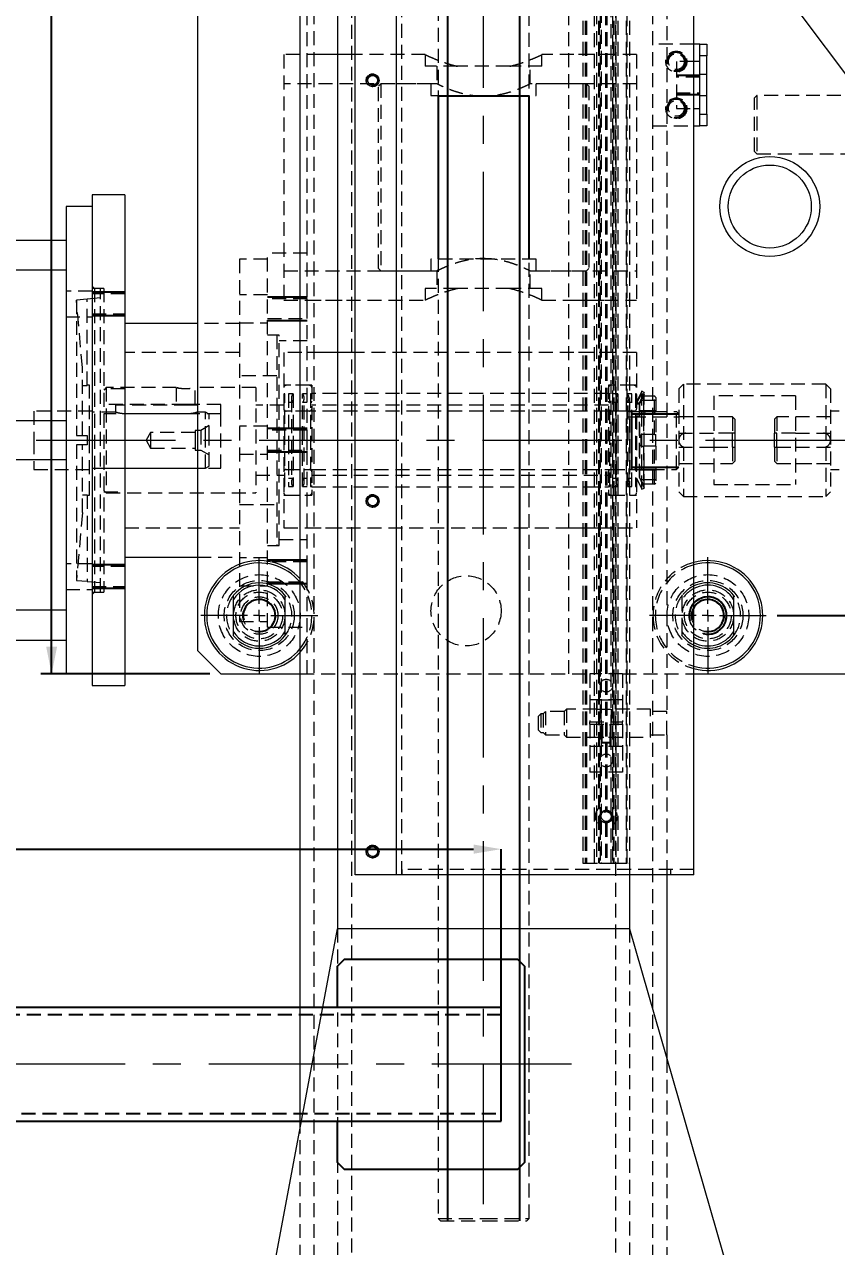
# Model space of a CAD drawing. Header units: millimetres. Extents: x 0 to 3953, y 1 to 2793.
# Drawn here: x 886 to 1233, y 564 to 1087 of the extents above; entities that cross this region are included whole.
import ezdxf

# ---------------------------------------------------------------- set-up
doc = ezdxf.new("R2010")
doc.units = ezdxf.units.MM
doc.header["$LTSCALE"] = 4.7
doc.header["$PDSIZE"] = -1
doc.linetypes.add('CENTERX2', pattern=[20.32, 12.7, -2.54, 2.54, -2.54])
doc.linetypes.add('HIDDEN', pattern=[1.905, 1.27, -0.635])
doc.layers.add('D', color=1, linetype='Continuous')
doc.layers.add('SLD-0', color=7, linetype='Continuous', lineweight=15)
doc.styles.add('SLDTEXTSTYLE1', font='TXT', dxfattribs={"width": 0.75})
doc.dimstyles.new('SLDDIMSTYLE0', dxfattribs={"dimtxt": 22.38375, "dimasz": 11.75, "dimexe": 0, "dimexo": 0.0625, "dimgap": 5.595937, "dimtad": 1, "dimrnd": 1e-09, "dimzin": 12, "dimdsep": 46, "dimtxsty": 'SLDTEXTSTYLE1', "dimsah": 1, "dimcen": 0.09, "dimadec": 0, "dimazin": 3, "dimtfac": 1, "dimtofl": 0, "dimtmove": 0, "dimatfit": 3, "dimfxl": 0, "dimfrac": 2, "dimtolj": 1, "dimtzin": 12, "dimarcsym": 0})

# ---------------------------------------------------------------- blocks, each defined once
blk = doc.blocks.new('_D_16')
at = {"layer": 'D'}
for p, q in [((1207.8, 1282.59), (1252.66, 1282.59)), ((1248, 1282.59), (1248, 833.59)), ((1207.8, 833.59), (1252.66, 833.59))]:
    blk.add_line(p, q, dxfattribs=at)
for points in [[(1248, 1282.59), (1245.65, 1270.84), (1250.35, 1270.84)], [(1248, 833.59), (1250.35, 845.34), (1245.65, 845.34)]]:
    blk.add_solid(points, dxfattribs=at)
at = {"layer": 'D', "insert": (1219.15, 1110.38), "char_height": 22.384, "attachment_point": 1, "rotation": 90, "style": 'SLDTEXTSTYLE1'}
blk.add_mtext('449', dxfattribs=at)
blk = doc.blocks.new('_D_17')
at = {"layer": 'D'}
for p, q in [((964.99, 1308.59), (892.64, 1308.59)), ((897.29, 808.59), (897.29, 1308.59)), ((964.99, 808.59), (892.64, 808.59))]:
    blk.add_line(p, q, dxfattribs=at)
for points in [[(897.29, 1308.59), (894.94, 1296.84), (899.64, 1296.84)], [(897.29, 808.59), (899.64, 820.34), (894.94, 820.34)]]:
    blk.add_solid(points, dxfattribs=at)
at = {"layer": 'D', "insert": (868.44, 1110.38), "char_height": 22.384, "attachment_point": 1, "rotation": 90, "style": 'SLDTEXTSTYLE1'}
blk.add_mtext('500', dxfattribs=at)
blk = doc.blocks.new('_D_18')
at = {"layer": 'D'}
for p, q in [((1227.49, 2508.59), (533.59, 2508.59)), ((538.24, 2508.59), (538.24, 381.59)), ((727.49, 381.59), (533.59, 381.59))]:
    blk.add_line(p, q, dxfattribs=at)
for points in [[(538.24, 2508.59), (535.89, 2496.84), (540.59, 2496.84)], [(538.24, 381.59), (540.59, 393.34), (535.89, 393.34)]]:
    blk.add_solid(points, dxfattribs=at)
at = {"layer": 'D', "insert": (509.39, 1412.01), "char_height": 22.384, "attachment_point": 1, "rotation": 90, "style": 'SLDTEXTSTYLE1'}
blk.add_mtext('2127', dxfattribs=at)
blk = doc.blocks.new('SW_CENTERMARKSYMBOL_6')
at = {"layer": 'SLD-0', "color": 0}
for p, q in [((0, 5), (0, 25)), ((-5, 0), (-25, 0)), ((0, 0), (-2.5, 0)), ((0, 0), (0, 2.5)), ((0, 0), (0, -2.5)), ((0, 0), (2.5, 0)), ((5, 0), (25, 0)), ((0, -5), (0, -25))]:
    blk.add_line(p, q, dxfattribs=at)
blk = doc.blocks.new('SW_CENTERMARKSYMBOL_7')
at = {"layer": 'SLD-0', "color": 0}
for p, q in [((0, 5), (0, 25)), ((-5, 0), (-25, 0)), ((0, 0), (-2.5, 0)), ((0, 0), (0, 2.5)), ((0, 0), (0, -2.5)), ((0, 0), (2.5, 0)), ((5, 0), (25, 0)), ((0, -5), (0, -25))]:
    blk.add_line(p, q, dxfattribs=at)
blk = doc.blocks.new('*D38')
at = {"layer": 'D', "color": 0, "lineweight": -2}
for p, q in [((517.34, 641.66), (517.34, 733.64)), ((529.09, 733.64), (1077.89, 733.64)), ((1089.64, 665.96), (1089.64, 733.64))]:
    blk.add_line(p, q, dxfattribs=at)
at = {"layer": 'D', "color": 0}
for points in [[(529.09, 735.6), (529.09, 731.68), (517.34, 733.64)], [(1077.89, 735.6), (1077.89, 731.68), (1089.64, 733.64)]]:
    blk.add_solid(points, dxfattribs=at)
at = {"layer": 'Defpoints', "color": 0}
for p in [(1089.64, 733.64), (1089.64, 665.89), (517.34, 641.59)]:
    blk.add_point(p, dxfattribs=at)
at = {"layer": 'D', "color": 0, "insert": (803.49, 750.43), "char_height": 22.384, "attachment_point": 5, "style": 'SLDTEXTSTYLE1'}
blk.add_mtext('\\A1;572.3', dxfattribs=at)

msp = doc.modelspace()

# ---------------------------------------------------------------- linework, layer by layer
at = {"color": 7, "linetype": 'HIDDEN', "lineweight": 0}
for p, q in [((1025.644, 1614.593), (1025.644, 447.593)), ((1138.644, 1614.593), (1138.644, 447.593)), ((1009.644, 504.593), (1009.644, 1404.593)), ((1154.644, 504.593), (1154.644, 1404.593)), ((1006.644, 808.593), (1006.644, 1239.593)), ((1118.644, 808.593), (1118.644, 1239.593)), ((1047.144, 722.593), (1047.144, 1222.593)), ((1124.644, 1177.593), (1124.644, 727.593)), ((1125.644, 1177.593), (1125.644, 727.593)), ((1126.144, 1177.593), (1126.144, 727.593)), ((1129.644, 727.593), (1129.644, 1177.593)), ((1131.337, 1177.593), (1131.337, 727.593)), ((1131.644, 1177.593), (1131.644, 727.593)), ((1137.644, 1177.593), (1137.644, 727.593)), ((1137.951, 1177.593), (1137.951, 727.593)), ((1139.644, 1177.593), (1139.644, 727.593)), ((1143.144, 1177.593), (1143.144, 727.593)), ((1143.644, 727.593), (1143.644, 1177.593)), ((1144.644, 1177.593), (1144.644, 727.593)), ((1062.644, 1174.593), (1062.644, 575.593)), ((1101.644, 575.593), (1101.644, 1174.593)), ((1132.494, 1155.863), (1132.494, 749.319)), ((1136.794, 749.322), (1136.794, 1155.867)), ((1130.494, 1155.282), (1130.494, 749.904)), ((1131.994, 1153.651), (1131.994, 751.535)), ((1134.337, 1154.86), (1134.337, 750.326)), ((1134.644, 1154.843), (1134.644, 750.343)), ((1134.951, 1154.86), (1134.951, 750.326)), ((1137.294, 1153.651), (1137.294, 751.535)), ((1138.794, 1155.282), (1138.794, 749.904)), ((1160.644, 1112.593), (1160.644, 792.593)), ((1172.144, 1078.093), (1154.644, 1078.093)), ((996.644, 1073.593), (996.644, 968.593)), ((1057.219, 1073.593), (996.644, 1073.593)), ((1025.644, 1073.593), (1006.644, 1073.593)), ((1057.144, 1073.593), (1057.144, 1068.593)), ((1147.644, 1073.593), (1107.069, 1073.593)), ((1107.144, 1068.593), (1107.144, 1073.593)), ((1137.644, 1073.593), (1118.644, 1073.593)), ((1147.644, 1073.593), (1147.644, 968.593)), ((1070.963, 1068.593), (1057.144, 1068.593)), ((1062.144, 1068.593), (1062.144, 1061.06)), ((1093.324, 1068.593), (1070.963, 1068.593)), ((1107.144, 1068.593), (1093.324, 1068.593)), ((1102.144, 1061.077), (1102.144, 1068.593)), ((1164.644, 1070.593), (1164.644, 1069.83)), ((1172.144, 1070.593), (1164.644, 1070.593)), ((1164.644, 1069.83), (1164.644, 1050.593)), ((1174.644, 1063.993), (1164.644, 1063.993)), ((1177.644, 1065.093), (1174.644, 1065.093)), ((1062.209, 1061.093), (996.644, 1061.093)), ((1038.144, 1061.093), (1037.144, 1060.093)), ((1037.144, 982.093), (1037.144, 1060.093)), ((1038.144, 1061.093), (1038.144, 981.093)), ((1059.644, 1061.093), (1038.144, 1061.093)), ((1059.644, 1061.093), (1059.644, 1056.093)), ((1147.644, 1061.093), (1102.113, 1061.093)), ((1104.644, 1056.093), (1104.644, 1061.093)), ((1126.144, 1061.093), (1104.644, 1061.093)), ((1127.144, 1060.093), (1126.144, 1061.093)), ((1127.144, 1060.093), (1127.144, 982.093)), ((1164.644, 1057.193), (1174.644, 1057.193)), ((1059.644, 1056.093), (1104.644, 1056.093)), ((1066.644, 1056.093), (1066.644, 986.093)), ((1081.477, 1055.763), (1083.704, 1055.792)), ((1097.644, 986.093), (1097.644, 1056.093)), ((1174.644, 1056.093), (1177.644, 1056.093)), ((1199.144, 1056.093), (1198.144, 1055.093)), ((1198.144, 1032.093), (1198.144, 1055.093)), ((1199.144, 1056.093), (1199.144, 1031.093)), ((1244.019, 1056.093), (1199.144, 1056.093)), ((1164.644, 1050.593), (1172.144, 1050.593)), ((1154.644, 1043.093), (1172.144, 1043.093)), ((1198.144, 1032.093), (1199.144, 1031.093)), ((1199.144, 1031.093), (1262.769, 1031.093)), ((989.644, 828.593), (989.644, 988.593)), ((1006.644, 988.593), (989.644, 988.593)), ((977.644, 986.093), (977.644, 831.093)), ((989.644, 986.093), (977.644, 986.093)), ((1104.644, 986.093), (1059.644, 986.093)), ((1059.644, 986.093), (1059.644, 981.093)), ((1082.81, 986.422), (1080.583, 986.393)), ((1104.644, 981.093), (1104.644, 986.093)), ((996.644, 981.093), (1062.175, 981.093)), ((1037.144, 982.093), (1038.144, 981.093)), ((1038.144, 981.093), (1059.644, 981.093)), ((1062.144, 981.108), (1062.144, 973.593)), ((1102.078, 981.093), (1147.644, 981.093)), ((1102.144, 973.593), (1102.144, 981.126)), ((1104.644, 981.093), (1126.144, 981.093)), ((1126.144, 981.093), (1127.144, 982.093)), ((915.644, 973.593), (914.644, 974.593)), ((918.144, 973.593), (914.644, 973.593)), ((915.644, 973.593), (915.644, 843.593)), ((919.644, 973.593), (915.644, 973.593)), ((918.144, 843.593), (918.144, 973.593)), ((919.644, 973.593), (919.644, 843.593)), ((1070.963, 973.593), (1057.144, 973.593)), ((1057.144, 973.593), (1057.144, 968.593)), ((1093.324, 973.593), (1070.963, 973.593)), ((1107.144, 973.593), (1093.324, 973.593)), ((1107.144, 968.593), (1107.144, 973.593)), ((914.644, 972.429), (903.444, 972.429)), ((912.444, 968.947), (907.907, 968.55)), ((907.907, 968.55), (907.907, 910.593)), ((910.444, 939.528), (907.907, 968.55)), ((918.144, 969.479), (912.444, 968.981)), ((912.444, 968.981), (912.444, 968.947)), ((912.444, 932.025), (912.444, 968.947)), ((928.644, 971.179), (914.644, 971.179)), ((989.644, 970.884), (977.644, 970.884)), ((1006.644, 969.134), (989.644, 969.134)), ((996.644, 968.593), (1057.219, 968.593)), ((1006.645, 969.134), (1006.644, 969.134)), ((1006.644, 968.593), (1025.644, 968.593)), ((1006.645, 967.009), (1006.645, 969.134)), ((1107.069, 968.593), (1147.644, 968.593)), ((1118.644, 968.593), (1137.644, 968.593)), ((914.644, 962.679), (928.644, 962.679)), ((1006.645, 960.634), (1006.645, 967.009)), ((903.444, 961.429), (914.644, 961.429)), ((977.644, 958.593), (959.644, 958.593)), ((977.644, 958.884), (989.644, 958.884)), ((989.644, 960.634), (1006.644, 960.634)), ((1006.644, 960.634), (1006.645, 960.634)), ((994.644, 953.593), (989.644, 953.593)), ((993.644, 953.593), (989.644, 953.593)), ((993.644, 953.593), (993.644, 863.593)), ((994.644, 863.593), (994.644, 953.593)), ((1006.644, 951.093), (994.644, 951.093)), ((977.644, 946.093), (928.644, 946.093)), ((996.644, 946.093), (996.644, 871.093)), ((1147.644, 946.093), (996.644, 946.093)), ((1025.644, 946.093), (1006.644, 946.093)), ((1137.644, 946.093), (1118.644, 946.093)), ((1147.644, 946.093), (1147.644, 871.093)), ((910.444, 910.593), (910.444, 939.528)), ((993.644, 936.093), (977.644, 936.093)), ((910.444, 932.06), (912.444, 932.025)), ((913.444, 932.093), (912.444, 932.11)), ((913.444, 908.593), (913.444, 932.093)), ((920.644, 931.093), (919.644, 930.093)), ((920.644, 931.093), (920.644, 886.093)), ((950.644, 931.093), (920.644, 931.093)), ((950.644, 931.093), (950.644, 923.893)), ((984.644, 931.093), (958.592, 931.093)), ((958.644, 923.893), (958.644, 931.093)), ((984.644, 931.093), (984.644, 886.093)), ((1008.644, 932.093), (996.644, 932.093)), ((1007.644, 932.093), (997.644, 932.093)), ((1008.644, 932.093), (1008.644, 885.093)), ((1135.644, 932.093), (1135.644, 885.093)), ((1147.644, 932.093), (1135.644, 932.093)), ((1146.644, 932.093), (1136.644, 932.093)), ((1167.644, 932.593), (1165.644, 930.593)), ((1167.644, 932.593), (1167.644, 884.593)), ((1228.644, 932.593), (1167.644, 932.593)), ((1228.644, 932.593), (1228.644, 884.593)), ((1230.644, 930.593), (1228.644, 932.593)), ((928.644, 930.593), (919.644, 930.593)), ((997.144, 928.426), (996.644, 928.426)), ((997.144, 888.759), (997.144, 928.426)), ((998.644, 928.426), (998.644, 908.593)), ((1000.594, 928.426), (998.644, 928.426)), ((999.894, 926.593), (999.894, 890.593)), ((1000.594, 928.426), (1000.594, 888.759)), ((1004.694, 908.593), (1004.694, 928.426)), ((1006.644, 928.426), (1004.694, 928.426)), ((1005.394, 890.593), (1005.394, 926.593)), ((1008.144, 928.426), (1008.144, 888.759)), ((1008.644, 928.426), (1008.144, 928.426)), ((1135.644, 928.593), (1008.644, 928.593)), ((1136.144, 928.426), (1135.644, 928.426)), ((1136.144, 888.759), (1136.144, 928.426)), ((1139.594, 928.426), (1137.644, 928.426)), ((1138.894, 926.593), (1138.894, 890.593)), ((1139.594, 928.426), (1139.594, 888.759)), ((1143.694, 908.593), (1143.694, 928.426)), ((1145.644, 928.426), (1143.694, 928.426)), ((1144.394, 890.593), (1144.394, 926.593)), ((1145.644, 888.759), (1145.644, 928.426)), ((1147.144, 928.426), (1147.144, 888.759)), ((1147.644, 928.426), (1147.144, 928.426)), ((1149.851, 929.593), (1147.644, 924.859)), ((1147.644, 924.327), (1149.851, 928.608)), ((1150.939, 929.086), (1148.844, 924.593)), ((1150.939, 928.151), (1148.844, 924.085)), ((1149.441, 925.627), (1148.844, 924.593)), ((1155.844, 925.593), (1149.527, 925.593)), ((1149.851, 929.497), (1149.851, 929.593)), ((1150.939, 929.086), (1149.851, 929.593)), ((1149.851, 887.593), (1149.851, 928.608)), ((1149.851, 928.608), (1150.939, 928.151)), ((1150.576, 927.428), (1150.576, 911.093)), ((1155.344, 927.428), (1150.576, 927.428)), ((1150.939, 928.988), (1150.939, 929.086)), ((1150.939, 888.1), (1150.939, 928.151)), ((1155.344, 911.093), (1155.344, 927.428)), ((1155.844, 926.923), (1155.844, 911.093)), ((1165.644, 930.593), (1165.644, 886.593)), ((1180.644, 927.593), (1180.644, 889.593)), ((1215.644, 927.593), (1180.644, 927.593)), ((1215.644, 927.593), (1215.644, 889.593)), ((1230.644, 930.593), (1230.644, 886.593)), ((889.644, 921.093), (889.644, 908.593)), ((914.644, 921.093), (889.644, 921.093)), ((924.644, 920.593), (914.644, 920.593)), ((954.644, 923.893), (919.644, 923.893)), ((928.644, 923.593), (924.644, 923.593)), ((924.644, 923.593), (924.644, 920.593)), ((955.644, 923.593), (928.644, 923.593)), ((969.644, 923.893), (954.644, 923.893)), ((959.644, 923.593), (955.644, 923.593)), ((963.144, 920.593), (959.644, 920.593)), ((963.144, 908.593), (963.144, 920.593)), ((964.644, 919.727), (963.144, 920.593)), ((969.644, 919.906), (969.644, 923.893)), ((996.644, 923.593), (984.644, 923.593)), ((997.144, 924.759), (996.644, 924.759)), ((1008.644, 921.093), (996.644, 921.093)), ((1007.644, 921.093), (997.644, 921.093)), ((1000.594, 924.759), (998.644, 924.759)), ((1006.644, 924.759), (1004.694, 924.759)), ((1008.644, 924.759), (1008.144, 924.759)), ((1135.644, 923.593), (1008.644, 923.593)), ((1135.644, 921.043), (1008.644, 921.043)), ((1135.644, 921.043), (1008.644, 921.043)), ((1136.144, 924.759), (1135.644, 924.759)), ((1143.422, 921.093), (1135.644, 921.093)), ((1146.644, 921.093), (1136.644, 921.093)), ((1139.594, 924.759), (1137.644, 924.759)), ((1143.394, 921.093), (1143.394, 918.593)), ((1145.644, 924.759), (1143.694, 924.759)), ((1145.644, 920.889), (1164.644, 920.889)), ((1147.644, 924.759), (1147.144, 924.759)), ((1148.844, 924.467), (1147.644, 924.467)), ((1148.844, 924.085), (1147.644, 924.085)), ((1147.644, 920.932), (1148.844, 920.932)), ((1148.844, 924.593), (1148.844, 892.593)), ((1148.844, 924.467), (1148.844, 924.593)), ((1148.844, 924.085), (1148.844, 924.467)), ((1148.844, 892.593), (1148.844, 924.085)), ((1164.644, 896.093), (1164.644, 920.889)), ((1164.644, 920.889), (1165.644, 919.871)), ((1234.294, 921.093), (1230.644, 921.093)), ((969.644, 919.906), (919.644, 919.906)), ((955.644, 919.906), (928.644, 919.906)), ((964.644, 908.593), (964.644, 919.727)), ((969.644, 896.593), (969.644, 919.906)), ((1143.394, 918.593), (1145.644, 918.593)), ((1145.644, 918.593), (1165.644, 918.593)), ((1147.644, 919.093), (1148.844, 919.093)), ((1155.844, 920.093), (1148.844, 920.093)), ((1180.644, 918.593), (1165.644, 918.593)), ((1188.644, 918.593), (1165.644, 918.593)), ((1188.644, 918.593), (1188.644, 911.593)), ((1189.644, 917.593), (1188.644, 918.593)), ((1189.644, 917.593), (1189.644, 911.593)), ((1207.644, 918.593), (1206.644, 917.593)), ((1206.644, 917.593), (1206.644, 911.593)), ((1207.644, 918.593), (1207.644, 911.593)), ((1230.644, 918.593), (1207.644, 918.593)), ((1230.644, 918.593), (1215.644, 918.593)), ((907.907, 910.593), (912.444, 910.593)), ((912.444, 910.593), (912.444, 906.593)), ((939.644, 911.916), (937.725, 908.593)), ((939.644, 911.916), (939.644, 908.593)), ((958.644, 911.916), (939.644, 911.916)), ((958.644, 912.793), (958.644, 908.593)), ((961.093, 912.793), (958.644, 912.793)), ((964.644, 914.843), (961.093, 912.793)), ((961.093, 912.793), (961.093, 904.393)), ((989.644, 914.593), (977.644, 914.593)), ((1006.644, 912.843), (989.644, 912.843)), ((1006.645, 912.843), (1006.644, 912.843)), ((1006.645, 906.468), (1006.645, 912.843)), ((1155.344, 911.093), (1150.576, 911.093)), ((1155.344, 911.093), (1155.844, 911.093)), ((1155.844, 906.093), (1155.844, 911.093)), ((1165.644, 911.593), (1180.644, 911.593)), ((1188.644, 911.593), (1180.644, 911.593)), ((1188.644, 905.593), (1188.644, 911.593)), ((1189.644, 911.593), (1189.644, 905.593)), ((1206.644, 905.593), (1206.644, 911.593)), ((1215.644, 911.593), (1207.644, 911.593)), ((1207.644, 905.593), (1207.644, 911.593)), ((1215.644, 911.593), (1230.644, 911.593)), ((889.644, 908.593), (889.644, 896.093)), ((912.444, 906.593), (907.907, 906.593)), ((907.907, 906.593), (907.907, 848.635)), ((910.444, 877.657), (910.444, 906.593)), ((913.444, 885.093), (913.444, 908.593)), ((937.725, 908.593), (939.644, 905.269)), ((939.644, 908.593), (939.644, 905.269)), ((939.644, 905.269), (958.644, 905.269)), ((958.644, 908.593), (958.644, 904.393)), ((963.144, 896.593), (963.144, 908.593)), ((964.644, 897.459), (964.644, 908.593)), ((998.644, 908.593), (998.644, 888.759)), ((1004.694, 888.759), (1004.694, 908.593)), ((1006.645, 904.343), (1006.645, 906.468)), ((1143.694, 888.759), (1143.694, 908.593)), ((1150.576, 906.093), (1150.576, 889.758)), ((1155.344, 906.093), (1150.576, 906.093)), ((1155.344, 889.758), (1155.344, 906.093)), ((1155.844, 906.093), (1155.344, 906.093)), ((1155.844, 906.093), (1155.844, 890.262)), ((1165.644, 905.593), (1180.644, 905.593)), ((1180.644, 905.593), (1188.644, 905.593)), ((1188.644, 905.593), (1188.644, 898.593)), ((1189.644, 905.593), (1189.644, 899.593)), ((1206.644, 905.593), (1206.644, 899.593)), ((1207.644, 905.593), (1207.644, 898.593)), ((1207.644, 905.593), (1215.644, 905.593)), ((1215.644, 905.593), (1230.644, 905.593)), ((958.644, 904.393), (961.093, 904.393)), ((961.093, 904.393), (964.644, 902.343)), ((977.644, 902.593), (989.644, 902.593)), ((989.644, 904.343), (1006.644, 904.343)), ((1006.644, 904.343), (1006.645, 904.343)), ((1188.644, 898.593), (1189.644, 899.593)), ((1206.644, 899.593), (1207.644, 898.593)), ((889.644, 896.093), (914.644, 896.093)), ((914.644, 896.593), (963.144, 896.593)), ((919.644, 896.593), (969.644, 896.593)), ((963.144, 896.593), (964.644, 897.459)), ((996.644, 896.093), (1008.644, 896.093)), ((997.644, 896.093), (1007.644, 896.093)), ((1008.644, 896.143), (1135.644, 896.143)), ((1008.644, 896.143), (1135.644, 896.143)), ((1135.644, 896.093), (1164.644, 896.093)), ((1136.644, 896.093), (1146.644, 896.093)), ((1147.644, 896.093), (1148.844, 896.093)), ((1148.844, 897.093), (1155.844, 897.093)), ((1164.644, 896.093), (1165.644, 897.093)), ((1165.644, 898.593), (1180.644, 898.593)), ((1165.644, 898.593), (1188.644, 898.593)), ((1207.644, 898.593), (1230.644, 898.593)), ((1215.644, 898.593), (1230.644, 898.593)), ((1230.644, 896.093), (1234.294, 896.093)), ((984.644, 893.593), (996.644, 893.593)), ((996.644, 892.426), (997.144, 892.426)), ((998.644, 892.426), (1000.594, 892.426)), ((1004.694, 892.426), (1006.644, 892.426)), ((1008.144, 892.426), (1008.644, 892.426)), ((1008.644, 893.593), (1135.644, 893.593)), ((1135.644, 892.426), (1136.144, 892.426)), ((1137.644, 892.426), (1139.594, 892.426)), ((1143.694, 892.426), (1145.644, 892.426)), ((1147.144, 892.426), (1147.644, 892.426)), ((1147.644, 892.327), (1149.851, 887.593)), ((1148.844, 892.593), (1149.441, 891.558)), ((1148.844, 892.593), (1150.939, 888.1)), ((1155.844, 891.593), (1149.527, 891.593)), ((1155.344, 889.758), (1150.576, 889.758)), ((1180.644, 889.593), (1215.644, 889.593)), ((912.444, 885.161), (910.444, 885.125)), ((912.444, 885.161), (912.444, 848.238)), ((912.444, 885.075), (913.444, 885.093)), ((919.644, 887.093), (920.644, 886.093)), ((919.644, 886.593), (928.644, 886.593)), ((920.644, 886.093), (984.644, 886.093)), ((996.644, 888.759), (997.144, 888.759)), ((996.644, 885.093), (1008.644, 885.093)), ((997.644, 885.093), (1007.644, 885.093)), ((998.644, 888.759), (1000.594, 888.759)), ((1004.694, 888.759), (1006.644, 888.759)), ((1008.144, 888.759), (1008.644, 888.759)), ((1008.644, 888.593), (1135.644, 888.593)), ((1135.644, 888.759), (1136.144, 888.759)), ((1135.644, 885.093), (1147.644, 885.093)), ((1136.644, 885.093), (1146.644, 885.093)), ((1137.644, 888.759), (1139.594, 888.759)), ((1143.694, 888.759), (1145.644, 888.759)), ((1147.144, 888.759), (1147.644, 888.759)), ((1149.851, 887.593), (1150.939, 888.1)), ((1165.644, 886.593), (1167.644, 884.593)), ((1167.644, 884.593), (1228.644, 884.593)), ((1228.644, 884.593), (1230.644, 886.593)), ((977.644, 881.093), (993.644, 881.093)), ((910.444, 877.657), (907.907, 848.635)), ((928.644, 871.093), (977.644, 871.093)), ((996.644, 871.093), (1147.644, 871.093)), ((1006.644, 871.093), (1025.644, 871.093)), ((1118.644, 871.093), (1137.644, 871.093)), ((989.644, 863.593), (994.644, 863.593)), ((989.644, 863.593), (993.644, 863.593)), ((994.644, 866.093), (1006.644, 866.093)), ((959.644, 858.593), (977.644, 858.593)), ((989.644, 858.301), (977.644, 858.301)), ((914.644, 855.756), (903.444, 855.756)), ((928.644, 854.506), (914.644, 854.506)), ((1006.644, 856.551), (989.644, 856.551)), ((1006.645, 856.551), (1006.644, 856.551)), ((1006.645, 848.051), (1006.645, 856.551)), ((907.907, 848.635), (912.444, 848.238)), ((912.444, 848.238), (912.444, 848.205)), ((912.444, 848.205), (918.144, 847.706)), ((989.644, 848.051), (1006.644, 848.051)), ((1006.644, 848.051), (1006.645, 848.051)), ((903.444, 844.756), (914.644, 844.756)), ((914.644, 846.006), (928.644, 846.006)), ((914.644, 843.593), (918.144, 843.593)), ((914.644, 842.593), (915.644, 843.593)), ((915.644, 843.593), (919.644, 843.593)), ((977.644, 846.301), (989.644, 846.301)), ((1167.144, 840.521), (1167.144, 842.253)), ((1167.144, 826.665), (1167.144, 840.521)), ((977.644, 831.093), (989.644, 831.093)), ((989.644, 828.593), (1006.644, 828.593)), ((1003.644, 808.593), (1127.644, 808.593)), ((1141.644, 808.593), (1127.644, 808.593)), ((1127.644, 808.593), (1127.644, 797.593)), ((1141.644, 808.593), (1172.144, 808.593)), ((1141.644, 808.593), (1141.644, 797.593)), ((1127.644, 797.593), (1127.644, 788.093)), ((1141.644, 797.593), (1127.644, 797.593)), ((1130.619, 797.593), (1130.644, 797.568)), ((1130.644, 797.568), (1138.644, 797.568)), ((1130.644, 797.568), (1130.644, 793.593)), ((1138.644, 797.568), (1138.669, 797.593)), ((1138.644, 793.593), (1138.644, 797.568)), ((1141.644, 797.593), (1141.644, 788.093)), ((1106.644, 791.593), (1105.644, 790.593)), ((1105.644, 784.593), (1105.644, 790.593)), ((1106.644, 791.593), (1106.644, 783.593)), ((1107.644, 791.593), (1106.644, 791.593)), ((1108.644, 792.593), (1107.644, 791.593)), ((1107.644, 791.593), (1107.644, 783.593)), ((1108.644, 792.593), (1108.644, 782.593)), ((1116.644, 792.593), (1108.644, 792.593)), ((1117.644, 793.593), (1116.644, 792.593)), ((1116.644, 792.593), (1116.644, 782.593)), ((1117.644, 793.593), (1117.644, 781.593)), ((1130.644, 793.593), (1117.644, 793.593)), ((1130.644, 793.593), (1127.644, 793.593)), ((1130.644, 793.593), (1138.644, 793.593)), ((1132.394, 793.593), (1132.394, 788.093)), ((1136.894, 788.093), (1136.894, 793.593)), ((1153.644, 793.593), (1138.644, 793.593)), ((1141.644, 793.593), (1138.644, 793.593)), ((1153.644, 781.593), (1153.644, 793.593)), ((1160.644, 792.593), (1153.644, 792.593)), ((1160.644, 782.593), (1160.644, 792.593)), ((1105.644, 784.593), (1106.644, 783.593)), ((1127.644, 788.093), (1141.644, 788.093)), ((1127.644, 787.093), (1127.644, 788.093)), ((1127.644, 787.093), (1127.644, 777.593)), ((1127.644, 787.093), (1141.644, 787.093)), ((1132.994, 787.093), (1132.994, 777.593)), ((1136.294, 777.593), (1136.294, 787.093)), ((1141.644, 787.093), (1141.644, 788.093)), ((1141.644, 787.093), (1141.644, 777.593)), ((1106.644, 783.593), (1107.644, 783.593)), ((1107.644, 783.593), (1108.644, 782.593)), ((1108.644, 782.593), (1116.644, 782.593)), ((1116.644, 782.593), (1117.644, 781.593)), ((1117.644, 781.593), (1153.644, 781.593)), ((1127.644, 781.593), (1141.644, 781.593)), ((1153.644, 782.593), (1160.644, 782.593)), ((1160.644, 782.593), (1160.644, 722.593)), ((1141.644, 777.593), (1127.644, 777.593)), ((1127.644, 777.593), (1127.644, 766.593)), ((1141.644, 777.593), (1141.644, 766.593)), ((1141.644, 766.593), (1127.644, 766.593)), ((1130.494, 749.904), (1130.494, 745.282)), ((1131.994, 751.535), (1131.994, 748.328)), ((1134.144, 749.632), (1134.427, 749.656)), ((1134.786, 750.327), (1134.371, 750.324)), ((1134.644, 750.343), (1135.053, 750.297)), ((1137.294, 751.535), (1137.294, 748.328)), ((1138.794, 745.282), (1138.794, 749.904)), ((1130.494, 745.282), (1130.494, 727.593)), ((1131.994, 746.858), (1131.994, 743.651)), ((1131.994, 743.651), (1131.994, 727.593)), ((1132.494, 745.863), (1132.494, 727.593)), ((1134.644, 744.843), (1134.235, 744.889)), ((1134.337, 744.86), (1134.337, 727.593)), ((1134.502, 744.859), (1134.958, 744.862)), ((1134.644, 744.843), (1134.644, 727.593)), ((1134.951, 744.86), (1134.951, 727.593)), ((1136.794, 727.593), (1136.794, 745.867)), ((1137.294, 746.858), (1137.294, 743.651)), ((1137.294, 743.651), (1137.294, 727.593)), ((1138.794, 745.282), (1138.794, 727.593)), ((1124.644, 727.593), (1124.944, 727.593)), ((1124.944, 727.593), (1131.694, 727.593)), ((1131.694, 727.593), (1131.994, 727.593)), ((1131.994, 727.593), (1134.337, 727.593)), ((1134.337, 727.593), (1134.644, 727.593)), ((1134.644, 727.593), (1134.951, 727.593)), ((1134.951, 727.593), (1137.294, 727.593)), ((1137.294, 727.593), (1137.594, 727.593)), ((1137.594, 727.593), (1144.344, 727.593)), ((1144.344, 727.593), (1144.644, 727.593)), ((1144.644, 727.593), (1144.644, 722.593)), ((1047.144, 724.893), (1047.144, 722.593)), ((1172.144, 724.893), (1047.144, 724.893)), ((1162.144, 724.893), (1162.144, 722.593)), ((1019.644, 699.593), (1019.644, 447.593)), ((1144.644, 699.593), (1144.644, 447.593)), ((1160.644, 643.941), (1160.644, 504.593)), ((1003.644, 504.593), (1003.644, 614.259)), ((1062.644, 575.593), (1082.144, 575.593)), ((1062.644, 575.593), (1063.644, 574.593)), ((1082.144, 575.593), (1101.644, 575.593)), ((1100.644, 574.593), (1101.644, 575.593)), ((1063.644, 574.593), (1082.144, 574.593)), ((1082.144, 574.593), (1100.644, 574.593))]:
    msp.add_line(p, q, dxfattribs=at)
at = {"color": 7, "linetype": 'Continuous', "lineweight": 15}
for p, q in [((1019.644, 1408.093), (1019.644, 699.593)), ((1003.644, 614.259), (1003.644, 1404.593)), ((959.644, 1298.593), (959.644, 818.593)), ((1027.144, 722.593), (1027.144, 1222.593)), ((1044.844, 722.593), (1044.844, 1222.593)), ((1172.144, 722.593), (1172.144, 1222.593)), ((1279.644, 1008.593), (1204.644, 1108.593)), ((1174.644, 1078.093), (1172.144, 1078.093)), ((1174.644, 1073.093), (1174.644, 1078.093)), ((1174.644, 1078.093), (1177.644, 1078.093)), ((1177.644, 1078.093), (1177.644, 1073.093)), ((1177.644, 1073.093), (1174.644, 1073.093)), ((1174.644, 1048.093), (1174.644, 1073.093)), ((1177.644, 1048.093), (1177.644, 1073.093)), ((1174.644, 1070.593), (1172.144, 1070.593)), ((1172.144, 1050.593), (1174.644, 1050.593)), ((1174.644, 1043.093), (1174.644, 1048.093)), ((1174.644, 1048.093), (1177.644, 1048.093)), ((1177.644, 1048.093), (1177.644, 1043.093)), ((1172.144, 1043.093), (1174.644, 1043.093)), ((1177.644, 1043.093), (1174.644, 1043.093)), ((928.644, 1013.593), (914.644, 1013.593)), ((914.644, 1013.593), (914.644, 803.593)), ((928.644, 1013.593), (928.644, 803.593)), ((914.644, 1008.593), (903.444, 1008.593)), ((903.444, 1008.593), (903.444, 808.593)), ((903.444, 994.093), (880.144, 994.093)), ((903.444, 981.36), (880.144, 981.36)), ((959.644, 958.593), (928.644, 958.593)), ((880.144, 916.992), (903.444, 916.992)), ((903.444, 900.193), (880.144, 900.193)), ((928.644, 858.593), (959.644, 858.593)), ((975.144, 840.521), (975.144, 842.253)), ((975.144, 826.665), (975.144, 840.521)), ((997.144, 840.521), (997.144, 826.665)), ((1189.144, 840.521), (1189.144, 826.665)), ((903.444, 835.826), (880.144, 835.826)), ((997.144, 826.665), (997.144, 824.933)), ((1189.144, 826.665), (1189.144, 824.933)), ((880.144, 823.093), (903.444, 823.093)), ((959.644, 818.593), (969.644, 808.593)), ((903.444, 808.593), (914.644, 808.593)), ((969.644, 808.593), (1003.644, 808.593)), ((1172.144, 808.593), (1302.644, 808.593)), ((914.644, 803.593), (928.644, 803.593)), ((1044.844, 722.593), (1027.144, 722.593)), ((1046.844, 722.593), (1044.844, 722.593)), ((1172.144, 722.593), (1046.844, 722.593)), ((1144.644, 722.593), (1144.644, 699.593)), ((1160.644, 722.593), (1160.644, 643.941)), ((982.144, 499.593), (1019.644, 699.593)), ((1144.644, 699.593), (1019.644, 699.593)), ((1144.644, 699.593), (1202.144, 499.593))]:
    msp.add_line(p, q, dxfattribs=at)
for p, q in [((1089.644, 665.893), (517.344, 665.893)), ((1089.644, 617.293), (1089.644, 665.893)), ((517.344, 617.293), (1089.644, 617.293))]:
    msp.add_line(p, q)
at = {"color": 3, "linetype": 'HIDDEN'}
for p, q in [((1089.644, 662.693), (517.344, 662.693)), ((517.344, 620.493), (1089.644, 620.493))]:
    msp.add_line(p, q, dxfattribs=at)
at = {"color": 7, "linetype": 'HIDDEN', "lineweight": 0, "flags": 128}
for points in [[(1150.939, 928.988), (1150.539, 929.175), (1149.851, 929.497)], [(1165.788, 909.512), (1165.689, 909.114), (1165.645, 908.511)], [(1155.344, 889.758), (1155.582, 889.999), (1155.844, 890.262)]]:
    msp.add_lwpolyline(points, dxfattribs=at)
msp.add_lwpolyline([(1019.644, 665.893), (1019.644, 683.593), (1022.644, 686.593), (1096.644, 686.593), (1099.644, 683.593), (1099.644, 599.593), (1096.644, 596.593), (1022.644, 596.593), (1019.644, 599.593), (1019.644, 617.293)])
at = {"color": 7, "linetype": 'HIDDEN', "lineweight": 0}
for centre, radius in [((1164.644, 1070.593), 4.5), ((1164.644, 1070.593), 3.4), ((1164.644, 1050.593), 4.5), ((1164.644, 1050.593), 3.4), ((986.144, 833.593), 17.5), ((986.144, 833.593), 15), ((1074.644, 835.593), 15), ((1178.144, 833.593), 17.5), ((1178.144, 833.593), 15), ((986.144, 833.593), 11), ((986.144, 833.593), 10), ((1178.144, 833.593), 11), ((1178.144, 833.593), 10), ((986.144, 833.593), 8), ((986.144, 833.593), 7), ((1178.144, 833.593), 8), ((1178.144, 833.593), 7), ((1134.644, 803.593), 2.75), ((1134.644, 771.593), 2.75), ((1134.644, 747.593), 2.1)]:
    msp.add_circle(centre, radius, dxfattribs=at)
at = {"color": 7, "linetype": 'Continuous', "lineweight": 15}
for centre, radius in [((1034.644, 1062.593), 2.75), ((1034.644, 1062.593), 2.1), ((1204.644, 1008.593), 21.35), ((1204.644, 1008.593), 17.75), ((1034.644, 882.593), 2.75), ((1034.644, 882.593), 2.1), ((1034.644, 732.593), 2.75), ((1034.644, 732.593), 2.1)]:
    msp.add_circle(centre, radius, dxfattribs=at)
at = {"color": 7, "linetype": 'HIDDEN', "lineweight": 0}
for centre, radius, start, end in [((997.644, 931.093), 1, 90, 180), ((1007.644, 931.093), 1, 0, 90), ((1136.644, 931.093), 1, 90, 180), ((1146.644, 931.093), 1, 0, 90), ((997.144, 927.926), 0.5, 90, 180), ((1002.644, 926.593), 2.75, 138.18969, 180), ((1002.644, 926.593), 2.75, 180, 221.81031), ((1002.644, 926.593), 2.75, 0, 41.81031), ((1002.644, 926.593), 2.75, 318.18969, 0), ((1008.144, 927.926), 0.5, 360, 90), ((1136.144, 927.926), 0.5, 90, 180), ((1141.644, 926.593), 2.75, 138.18969, 180), ((1141.644, 926.593), 2.75, 180, 221.81031), ((1141.644, 926.593), 2.75, 0, 41.81031), ((1141.644, 926.593), 2.75, 318.18969, 0), ((1147.144, 927.926), 0.5, 360, 90), ((997.144, 925.259), 0.5, 180, 270), ((997.644, 922.093), 1, 180, 270), ((1007.644, 922.093), 1, 270, 0), ((1008.144, 925.259), 0.5, 270, 360), ((1136.144, 925.259), 0.5, 180, 270), ((1136.644, 922.093), 1, 180, 270), ((1146.644, 922.093), 1, 270, 0), ((1147.144, 925.259), 0.5, 270, 360), ((997.644, 895.093), 1, 90, 180), ((1007.644, 895.093), 1, 360, 90), ((1136.644, 895.093), 1, 90, 180), ((1146.644, 895.093), 1, 360, 90), ((997.144, 891.926), 0.5, 90, 180), ((997.144, 889.259), 0.5, 180, 270), ((1002.644, 890.593), 2.75, 138.18969, 180), ((1002.644, 890.593), 2.75, 180, 221.81031), ((1002.644, 890.593), 2.75, 0, 41.81031), ((1002.644, 890.593), 2.75, 318.18969, 0), ((1008.144, 891.926), 0.5, 0, 90), ((1008.144, 889.259), 0.5, 270, 0), ((1136.144, 891.926), 0.5, 90, 180), ((1136.144, 889.259), 0.5, 180, 270), ((1141.644, 890.593), 2.75, 138.18969, 180), ((1141.644, 890.593), 2.75, 180, 221.81031), ((1141.644, 890.593), 2.75, 0, 41.81031), ((1141.644, 890.593), 2.75, 318.18969, 0), ((1147.144, 891.926), 0.5, 0, 90), ((1147.144, 889.259), 0.5, 270, 0), ((997.644, 886.093), 1, 180, 270), ((1007.644, 886.093), 1, 270, 0), ((1136.644, 886.093), 1, 180, 270), ((1146.644, 886.093), 1, 270, 0), ((1178.144, 833.593), 23.5, 104.7925, 180), ((1178.144, 833.593), 22.5, 105.46601, 180), ((986.144, 833.593), 23.5, 318.13169, 41.86831), ((986.144, 833.593), 22.5, 321.05756, 38.94244), ((986.144, 833.593), 14, 141.78679, 180), ((986.144, 833.593), 14, 321.78679, 38.21321), ((1178.144, 833.593), 14, 141.78679, 180), ((1178.144, 833.593), 14, 115.37693, 141.78679), ((1178.144, 833.593), 13, 117.48643, 147.79577), ((1178.144, 833.593), 14, 321.78679, 38.12746), ((986.144, 833.593), 14, 180, 217.93086), ((1178.144, 833.593), 23.5, 180, 255.2075), ((1178.144, 833.593), 22.5, 180, 254.53399), ((1178.144, 833.593), 14, 180, 218.21321), ((1178.144, 833.593), 13, 212.20423, 242.51357), ((1178.144, 833.593), 14, 218.21321, 244.62307), ((1134.644, 747.593), 4.75, 128.39304, 231.60696), ((1134.644, 747.593), 2.75, 90, 96.41547), ((1134.644, 747.593), 2.75, 83.58453, 90), ((1134.644, 747.593), 4.75, 308.39304, 51.60696), ((1134.644, 747.593), 2.75, 263.58453, 270), ((1134.644, 747.593), 2.75, 270, 276.41547)]:
    msp.add_arc(centre, radius, start, end, dxfattribs=at)
at = {"color": 7, "linetype": 'Continuous', "lineweight": 15}
for centre, radius, start, end in [((986.144, 833.593), 23.5, 41.86831, 180), ((986.144, 833.593), 22.5, 38.94244, 180), ((1178.144, 833.593), 23.5, 255.2075, 104.7925), ((1178.144, 833.593), 22.5, 254.53399, 105.46601), ((986.144, 833.593), 14, 38.21321, 141.78679), ((1178.144, 833.593), 14, 38.21321, 115.37693), ((986.144, 833.593), 13, 32.20423, 147.79577), ((1178.144, 833.593), 13, 32.20423, 117.48643), ((986.144, 833.593), 23.5, 180, 318.13169), ((986.144, 833.593), 22.5, 180, 321.05756), ((986.144, 833.593), 13, 212.20423, 327.79577), ((1178.144, 833.593), 13, 242.51357, 327.79577), ((986.144, 833.593), 14, 218.21321, 321.78679), ((1178.144, 833.593), 14, 244.62307, 321.78679)]:
    msp.add_arc(centre, radius, start, end, dxfattribs=at)
at = {"color": 7, "linetype": 'HIDDEN', "lineweight": 0}
for points, knots in [([(1057.219, 1073.557), (1057.207, 1073.563), (1057.174, 1073.579), (1057.792, 1073.285), (1058.985, 1072.736), (1060.734, 1071.971), (1063.028, 1071.04), (1065.613, 1070.109), (1068.284, 1069.267), (1070.066, 1068.818), (1070.963, 1068.593)], [0, 0, 0, 0, 0.0751835, 0.2172548, 0.3513787, 0.4889415, 0.6321687, 0.778939, 0.8886833, 1, 1, 1, 1]), ([(1093.324, 1068.593), (1094.564, 1068.913), (1097.079, 1069.562), (1100.28, 1070.671), (1103.005, 1071.736), (1105.097, 1072.642), (1106.492, 1073.282), (1107.142, 1073.592), (1107.085, 1073.565), (1107.069, 1073.557)], [0, 0, 0, 0, 0.1549606, 0.3144725, 0.4693998, 0.6289595, 0.7805027, 0.9373537, 1, 1, 1, 1]), ([(1082.144, 1055.734), (1081.116, 1055.761), (1079.028, 1055.815), (1076.012, 1056.236), (1073.154, 1056.848), (1070.49, 1057.615), (1068.037, 1058.475), (1065.865, 1059.354), (1064.07, 1060.157), (1062.849, 1060.742), (1062.202, 1061.064), (1062.207, 1061.061), (1062.209, 1061.06)], [0, 0, 0, 0, 0.096411, 0.1959107, 0.2922513, 0.3909988, 0.4952947, 0.6022355, 0.7131172, 0.8276949, 0.9305498, 1, 1, 1, 1]), ([(1102.113, 1061.077), (1102.086, 1061.064), (1102.031, 1061.036), (1101.354, 1060.701), (1100.274, 1060.186), (1098.749, 1059.498), (1096.782, 1058.682), (1094.356, 1057.795), (1091.496, 1056.933), (1088.265, 1056.222), (1085.094, 1055.8), (1083.011, 1055.753), (1082.144, 1055.734)], [0, 0, 0, 0, 0.089579, 0.1831044, 0.2791412, 0.3768293, 0.476871, 0.5841908, 0.6944242, 0.8045053, 0.9185721, 1, 1, 1, 1]), ([(1062.581, 981.309), (1062.543, 981.29), (1062.214, 981.131), (1062.095, 981.067), (1062.244, 981.144), (1062.928, 981.481), (1064.015, 982), (1065.538, 982.688), (1067.506, 983.504), (1069.931, 984.39), (1072.791, 985.253), (1076.022, 985.964), (1079.194, 986.386), (1081.276, 986.432), (1082.144, 986.452)], [0, 0, 0, 0, 0.0115526, 0.1001678, 0.1917349, 0.2747659, 0.3600269, 0.4467537, 0.53557, 0.6308472, 0.7287121, 0.8264412, 0.9277089, 1, 1, 1, 1]), ([(1082.144, 986.452), (1083.171, 986.425), (1085.259, 986.371), (1088.276, 985.95), (1091.134, 985.338), (1093.797, 984.571), (1096.251, 983.71), (1098.423, 982.831), (1100.217, 982.028), (1101.439, 981.443), (1102.086, 981.122), (1102.08, 981.124), (1102.078, 981.126)], [0, 0, 0, 0, 0.096411, 0.1959107, 0.2922513, 0.3909988, 0.4952947, 0.6022355, 0.7131172, 0.8276949, 0.9305498, 1, 1, 1, 1]), ([(1057.219, 968.628), (1057.207, 968.623), (1057.174, 968.607), (1057.792, 968.901), (1058.985, 969.449), (1060.734, 970.215), (1063.028, 971.146), (1065.613, 972.076), (1068.284, 972.919), (1070.066, 973.367), (1070.963, 973.593)], [0, 0, 0, 0, 0.0751835, 0.2172548, 0.3513786, 0.488941, 0.6321688, 0.7789391, 0.8886828, 1, 1, 1, 1]), ([(1093.324, 973.593), (1094.564, 973.273), (1097.079, 972.624), (1100.28, 971.514), (1103.005, 970.45), (1105.097, 969.543), (1106.492, 968.903), (1107.142, 968.594), (1107.085, 968.621), (1107.069, 968.628)], [0, 0, 0, 0, 0.1549611, 0.3144725, 0.4693998, 0.6289594, 0.7805027, 0.9373537, 1, 1, 1, 1]), ([(950.644, 931.093), (950.687, 931.085), (950.774, 931.069), (951.452, 930.958), (952.455, 930.833), (953.719, 930.74), (955.08, 930.725), (956.384, 930.792), (957.496, 930.91), (958.297, 931.031), (958.694, 931.101), (958.61, 931.089), (958.285, 931.025), (957.899, 930.975), (957.813, 930.963)], [0, 0, 0, 0, 0.0882231, 0.176414, 0.2654554, 0.3551134, 0.4438286, 0.5315076, 0.6196735, 0.7090813, 0.7985688, 0.8868628, 0.974555, 1, 1, 1, 1]), ([(951.38, 930.975), (951.355, 930.978), (951.161, 931.003), (951.083, 931.018), (951.016, 931.031)], [0, 0, 0, 0, 0.1316262, 1, 1, 1, 1]), ([(1149.851, 929.497), (1149.193, 928.079), (1148.457, 926.492), (1147.722, 924.905), (1147.644, 924.735)], [0, 0, 0, 0, 0.8934722, 1, 1, 1, 1]), ([(1148.844, 924.467), (1148.948, 924.692), (1149.645, 926.2), (1150.344, 927.706), (1150.939, 928.988)], [0, 0, 0, 0, 0.1493064, 1, 1, 1, 1]), ([(1149.527, 925.593), (1149.557, 925.646), (1149.906, 926.257), (1150.256, 926.869), (1150.576, 927.428)], [0, 0, 0, 0, 0.0863889, 1, 1, 1, 1]), ([(1155.844, 926.923), (1155.833, 926.934), (1155.667, 927.102), (1155.5, 927.27), (1155.344, 927.428)], [0, 0, 0, 0, 0.064137, 1, 1, 1, 1]), ([(928.644, 919.906), (928.208, 919.922), (927.337, 919.952), (926.17, 920.16), (925.245, 920.398), (924.75, 920.557), (924.585, 920.612), (924.719, 920.568), (924.781, 920.548)], [0, 0, 0, 0, 0.1819881, 0.3637221, 0.5519317, 0.7449546, 0.8814815, 1, 1, 1, 1]), ([(959.644, 920.593), (959.602, 920.579), (959.518, 920.55), (958.87, 920.348), (957.897, 920.113), (956.755, 919.935), (955.969, 919.915), (955.644, 919.906)], [0, 0, 0, 0, 0.2068153, 0.413384, 0.626441, 0.8455104, 1, 1, 1, 1]), ([(1143.422, 921.088), (1143.414, 921.089), (1143.382, 921.095), (1143.582, 921.059), (1144.003, 920.994), (1144.626, 920.924), (1145.209, 920.892), (1145.553, 920.889), (1145.644, 920.889)], [0, 0, 0, 0, 0.0690438, 0.2800873, 0.4922658, 0.7074362, 0.9228877, 1, 1, 1, 1]), ([(1149.527, 911.093), (1149.458, 909.628), (1149.379, 907.959), (1149.511, 906.296), (1149.527, 906.093)], [0, 0, 0, 0, 0.8776012, 1, 1, 1, 1]), ([(1150.576, 911.093), (1150.525, 911.093), (1150.175, 911.093), (1149.826, 911.093), (1149.527, 911.093)], [0, 0, 0, 0, 0.145059, 1, 1, 1, 1]), ([(1168.644, 911.593), (1168.315, 911.561), (1167.658, 911.498), (1166.777, 911.007), (1166.091, 910.272), (1165.703, 909.416), (1165.661, 908.833), (1165.644, 908.593)], [0, 0, 0, 0, 0.2080394, 0.4158442, 0.6296275, 0.8477392, 1, 1, 1, 1]), ([(1189.644, 911.593), (1189.532, 911.593), (1189.199, 911.593), (1188.865, 911.593), (1188.644, 911.593)], [0, 0, 0, 0, 0.3375283, 1, 1, 1, 1]), ([(1207.644, 911.593), (1207.423, 911.593), (1207.089, 911.593), (1206.756, 911.593), (1206.644, 911.593)], [0, 0, 0, 0, 0.6624729, 1, 1, 1, 1]), ([(1230.644, 908.593), (1230.641, 908.687), (1230.629, 909.105), (1230.43, 909.837), (1229.886, 910.669), (1229.084, 911.288), (1228.283, 911.564), (1227.792, 911.586), (1227.644, 911.593)], [0, 0, 0, 0, 0.0602005, 0.2652715, 0.4727916, 0.688309, 0.9057882, 1, 1, 1, 1]), ([(1149.527, 906.093), (1149.826, 906.093), (1150.175, 906.093), (1150.525, 906.093), (1150.576, 906.093)], [0, 0, 0, 0, 0.854941, 1, 1, 1, 1]), ([(1165.644, 908.593), (1165.647, 908.498), (1165.659, 908.081), (1165.858, 907.348), (1166.402, 906.516), (1167.203, 905.897), (1168.005, 905.622), (1168.496, 905.599), (1168.644, 905.593)], [0, 0, 0, 0, 0.0602006, 0.2652654, 0.4727921, 0.6883085, 0.9057896, 1, 1, 1, 1]), ([(1188.644, 905.593), (1188.865, 905.593), (1189.199, 905.593), (1189.532, 905.593), (1189.644, 905.593)], [0, 0, 0, 0, 0.6624717, 1, 1, 1, 1]), ([(1206.644, 905.593), (1206.756, 905.593), (1207.089, 905.593), (1207.423, 905.593), (1207.644, 905.593)], [0, 0, 0, 0, 0.3375271, 1, 1, 1, 1]), ([(1227.644, 905.593), (1227.973, 905.624), (1228.63, 905.688), (1229.511, 906.179), (1230.196, 906.913), (1230.585, 907.769), (1230.627, 908.353), (1230.644, 908.593)], [0, 0, 0, 0, 0.2080397, 0.4158477, 0.6296268, 0.8477388, 1, 1, 1, 1]), ([(1150.576, 889.758), (1150.525, 889.847), (1150.175, 890.458), (1149.826, 891.07), (1149.527, 891.593)], [0, 0, 0, 0, 0.1450597, 1, 1, 1, 1]), ([(1167.144, 824.933), (1167.144, 824.997), (1167.144, 825.565), (1167.144, 826.148), (1167.144, 826.665)], [0, 0, 0, 0, 0.1138086, 1, 1, 1, 1]), ([(1130.794, 750.375), (1130.736, 750.292), (1130.652, 750.171), (1130.564, 750.026), (1130.521, 749.953), (1130.5, 749.915), (1130.494, 749.904), (1130.494, 749.904), (1130.494, 749.904)], [0, 0, 0, 0, 0.4387422, 0.6444019, 0.8116901, 0.9021373, 0.9795715, 1, 1, 1, 1]), ([(1131.694, 751.316), (1131.734, 751.347), (1131.807, 751.404), (1131.899, 751.47), (1131.962, 751.513), (1131.991, 751.533), (1131.993, 751.534), (1131.994, 751.535)], [0, 0, 0, 0, 0.2881421, 0.5218422, 0.7154848, 0.9101863, 1, 1, 1, 1]), ([(1134.337, 744.86), (1134.041, 744.922), (1133.452, 745.047), (1132.704, 745.578), (1132.147, 746.315), (1131.866, 747.216), (1131.9, 748.129), (1132.202, 748.953), (1132.749, 749.651), (1133.488, 750.154), (1134.07, 750.272), (1134.337, 750.326)], [0, 0, 0, 0, 0.1111747, 0.2221081, 0.3388688, 0.4575123, 0.5667663, 0.6706542, 0.78093, 0.8996132, 1, 1, 1, 1]), ([(1132.753, 749.582), (1132.686, 749.517), (1132.549, 749.384), (1132.477, 749.287), (1132.522, 749.336), (1132.609, 749.468), (1132.733, 749.566), (1132.747, 749.577)], [0, 0, 0, 0, 0.2210638, 0.4501588, 0.6803, 0.9648285, 1, 1, 1, 1]), ([(1134.951, 750.326), (1135.246, 750.263), (1135.836, 750.139), (1136.583, 749.607), (1137.141, 748.87), (1137.421, 747.969), (1137.388, 747.056), (1137.085, 746.233), (1136.539, 745.535), (1135.799, 745.031), (1135.218, 744.914), (1134.951, 744.86)], [0, 0, 0, 0, 0.1111747, 0.2221082, 0.3388689, 0.4575122, 0.5667663, 0.6706544, 0.7809299, 0.8996132, 1, 1, 1, 1]), ([(1136.576, 749.536), (1136.621, 749.495), (1136.741, 749.385), (1136.799, 749.3), (1136.785, 749.318), (1136.782, 749.322)], [0, 0, 0, 0, 0.3174238, 0.8419186, 1, 1, 1, 1]), ([(1137.294, 751.535), (1137.296, 751.533), (1137.301, 751.53), (1137.34, 751.503), (1137.398, 751.463), (1137.479, 751.404), (1137.548, 751.352), (1137.587, 751.321), (1137.594, 751.316)], [0, 0, 0, 0, 0.1664323, 0.3324357, 0.508069, 0.7117261, 0.9541529, 1, 1, 1, 1]), ([(1138.794, 749.904), (1138.793, 749.905), (1138.791, 749.909), (1138.771, 749.945), (1138.723, 750.027), (1138.632, 750.177), (1138.544, 750.303), (1138.494, 750.375)], [0, 0, 0, 0, 0.0775261, 0.1742482, 0.3288988, 0.6154229, 1, 1, 1, 1]), ([(1130.494, 745.282), (1130.495, 745.28), (1130.497, 745.276), (1130.517, 745.24), (1130.564, 745.159), (1130.656, 745.008), (1130.744, 744.883), (1130.794, 744.811)], [0, 0, 0, 0, 0.077532, 0.174255, 0.3289049, 0.6154277, 1, 1, 1, 1]), ([(1131.994, 743.651), (1131.991, 743.652), (1131.986, 743.656), (1131.947, 743.682), (1131.889, 743.723), (1131.809, 743.781), (1131.74, 743.833), (1131.7, 743.865), (1131.694, 743.87)], [0, 0, 0, 0, 0.1664315, 0.3324342, 0.5080709, 0.7117219, 0.9541476, 1, 1, 1, 1]), ([(1132.712, 745.649), (1132.667, 745.691), (1132.547, 745.8), (1132.489, 745.885), (1132.503, 745.867), (1132.506, 745.863)], [0, 0, 0, 0, 0.3174358, 0.8419197, 1, 1, 1, 1]), ([(1134.648, 745.523), (1134.526, 745.514), (1134.357, 745.502), (1134.191, 745.542), (1134.144, 745.553)], [0, 0, 0, 0, 0.7180956, 1, 1, 1, 1]), ([(1136.784, 745.867), (1136.78, 745.862), (1136.768, 745.85), (1136.656, 745.695), (1136.498, 745.573), (1136.453, 745.538)], [0, 0, 0, 0, 0.3137318, 0.8058633, 1, 1, 1, 1]), ([(1136.715, 747.734), (1136.729, 747.585), (1136.755, 747.308), (1136.662, 747.054), (1136.62, 746.936)], [0, 0, 0, 0, 0.5390277, 1, 1, 1, 1]), ([(1137.594, 743.87), (1137.554, 743.839), (1137.481, 743.782), (1137.388, 743.716), (1137.326, 743.672), (1137.297, 743.653), (1137.295, 743.651), (1137.294, 743.651)], [0, 0, 0, 0, 0.2881457, 0.521824, 0.7154728, 0.9101804, 1, 1, 1, 1]), ([(1138.494, 744.811), (1138.551, 744.893), (1138.636, 745.015), (1138.724, 745.159), (1138.766, 745.233), (1138.787, 745.27), (1138.793, 745.281), (1138.794, 745.282), (1138.794, 745.282)], [0, 0, 0, 0, 0.4387431, 0.6444018, 0.8116892, 0.902136, 0.9795698, 1, 1, 1, 1])]:
    msp.add_open_spline(points, degree=3, knots=knots, dxfattribs=at)
at = {"color": 7, "linetype": 'Continuous', "lineweight": 15}
for points, knots in [([(997.144, 842.253), (997.144, 842.234), (997.144, 841.667), (997.144, 841.085), (997.144, 840.521)], [0, 0, 0, 0, 0.0329377, 1, 1, 1, 1]), ([(1189.144, 842.253), (1189.144, 842.234), (1189.144, 841.667), (1189.144, 841.085), (1189.144, 840.521)], [0, 0, 0, 0, 0.0329377, 1, 1, 1, 1]), ([(975.144, 824.933), (975.144, 824.997), (975.144, 825.565), (975.144, 826.148), (975.144, 826.665)], [0, 0, 0, 0, 0.1138086, 1, 1, 1, 1])]:
    msp.add_open_spline(points, degree=3, knots=knots, dxfattribs=at)
at = {"layer": 'D'}
for p, q in [((1066.644, 1174.593), (1066.644, 574.593)), ((1097.644, 574.593), (1097.644, 1174.593)), ((1174.644, 1064.593), (1164.644, 1064.593)), ((1164.644, 1056.593), (1174.644, 1056.593)), ((1062.644, 1056.018), (1062.644, 986.168)), ((1062.644, 1056.018), (1062.689, 1056.018)), ((1062.689, 1056.018), (1082.144, 1056.018)), ((1082.144, 1056.018), (1084.799, 1056.018)), ((1084.799, 1056.018), (1101.644, 1056.018)), ((1101.644, 986.168), (1101.644, 1056.018)), ((928.644, 971.929), (914.644, 971.929)), ((1006.644, 969.884), (989.644, 969.884)), ((914.644, 961.929), (928.644, 961.929)), ((989.644, 959.884), (1006.644, 959.884)), ((1155.844, 921.093), (1148.844, 921.093)), ((1145.644, 919.871), (1165.644, 919.871)), ((1006.644, 913.593), (989.644, 913.593)), ((989.644, 903.593), (1006.644, 903.593)), ((1145.644, 897.093), (1165.644, 897.093)), ((1145.644, 896.093), (1145.644, 896.137)), ((1148.844, 896.093), (1155.844, 896.093)), ((928.644, 855.256), (914.644, 855.256)), ((1006.644, 857.301), (989.644, 857.301)), ((989.644, 847.301), (1006.644, 847.301)), ((914.644, 845.256), (928.644, 845.256)), ((1132.644, 787.093), (1132.644, 779.093)), ((1136.644, 779.093), (1136.644, 787.093)), ((1133.878, 779.093), (1132.644, 779.093)), ((1136.168, 779.093), (1132.994, 779.093)), ((1134.644, 779.093), (1133.878, 779.093)), ((1136.644, 779.093), (1134.644, 779.093)), ((1136.294, 779.093), (1136.168, 779.093)), ((1136.744, 748.949), (1136.557, 749.149))]:
    msp.add_line(p, q, dxfattribs=at)
at = {"layer": 'D', "flags": 128}
for points in [[(1145.643, 896.137), (1145.644, 896.493), (1145.644, 897.194), (1145.644, 898.221), (1145.644, 899.544), (1145.644, 901.125), (1145.644, 902.919), (1145.644, 904.875), (1145.644, 906.938), (1145.644, 909.048), (1145.644, 911.144), (1145.644, 913.168), (1145.644, 915.061), (1145.644, 916.77), (1145.644, 918.245), (1145.644, 919.445), (1145.644, 920.334), (1145.644, 920.889)], [(1134.897, 750.041), (1134.443, 750.085), (1134.144, 750.042)]]:
    msp.add_lwpolyline(points, dxfattribs=at)
at = {"layer": 'D'}
for centre, radius in [((1164.644, 1070.593), 4), ((1034.644, 1062.593), 2.5), ((1164.644, 1050.593), 4), ((1034.644, 882.593), 2.5), ((986.144, 833.593), 6.898), ((1178.144, 833.593), 8), ((1178.144, 833.593), 6.898), ((1134.644, 747.593), 2.5), ((1034.644, 732.593), 2.5)]:
    msp.add_arc(centre, radius, 255, 195, dxfattribs=at)
at = {"layer": 'SLD-0', "linetype": 'CENTERX2', "lineweight": 0}
for p, q in [((1082.144, 581.793), (1082.144, 1857.252)), ((508.631, 908.593), (2027.518, 908.593))]:
    msp.add_line(p, q, dxfattribs=at)
at = {"layer": 'SLD-0', "color": 1, "linetype": 'CENTERX2', "lineweight": 0}
msp.add_line((1119.733, 641.593), (475.518, 641.593), dxfattribs=at)

# ---------------------------------------------------------------- block references
at = {"layer": 'SLD-0'}
for name, p in [('SW_CENTERMARKSYMBOL_7', (986.144, 833.593)), ('SW_CENTERMARKSYMBOL_6', (1178.144, 833.593))]:
    msp.add_blockref(name, p, dxfattribs=at)

# ---------------------------------------------------------------- dimensions: what is measured, and where the dimension line sits
at = {"layer": 'D'}
for base, p1, p2, picture, middle in [((538.241, 381.593), (1232.144, 2508.593), (732.144, 381.593), '_D_18', (538.241, 1445.093)), ((897.294, 1308.593), (969.644, 808.593), (969.644, 1308.593), '_D_17', (897.294, 1135.188)), ((1248.003, 833.593), (1203.144, 1282.593), (1203.144, 833.593), '_D_16', (1248.003, 1135.188))]:
    dim = msp.add_linear_dim(base=base, p1=p1, p2=p2, angle=90, dimstyle='SLDDIMSTYLE0', dxfattribs=at)
    dim.commit()
    dim.dimension.update_dxf_attribs({"geometry": picture, "text_midpoint": middle, "dimtype": 160})
dim = msp.add_linear_dim(base=(1089.644, 733.643), p1=(517.344, 641.593), p2=(1089.644, 665.893), dimstyle='SLDDIMSTYLE0', dxfattribs=at)
dim.commit()
dim.dimension.update_dxf_attribs({"geometry": '*D38', "text_midpoint": (803.494, 750.431)})

doc.saveas('drawing.dxf')
